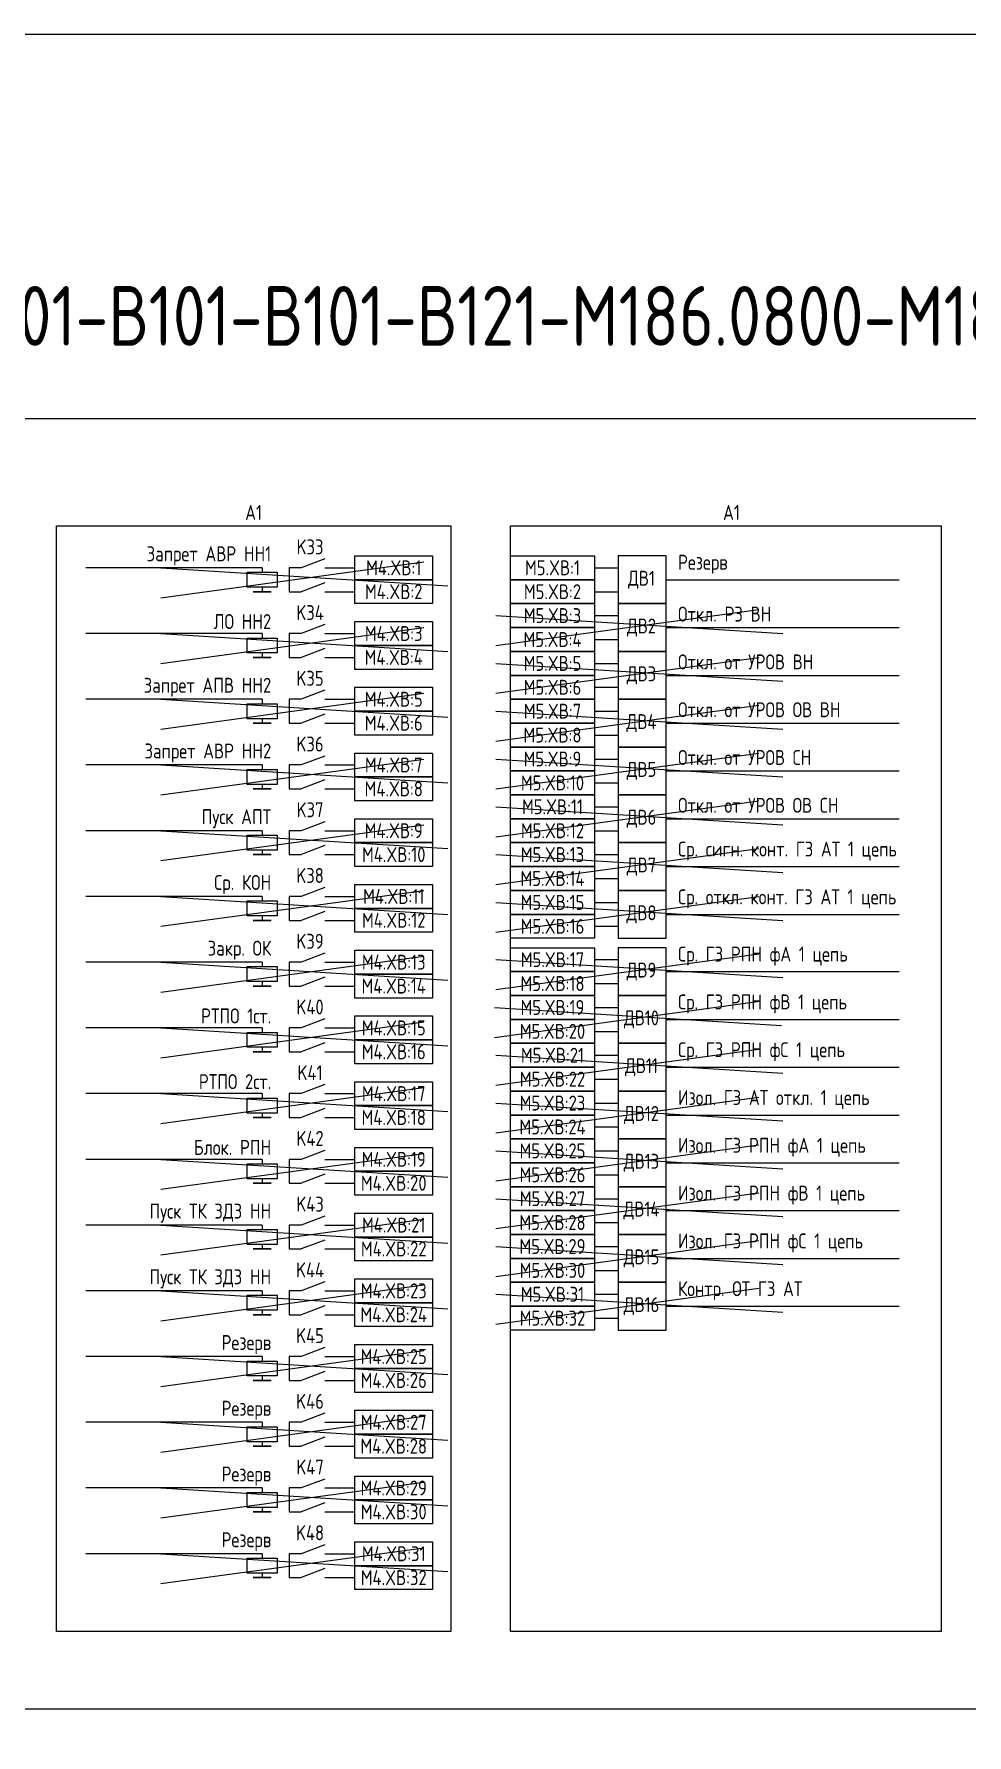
# Model space of a CAD drawing. Header units: millimetres. Extents: x -1244 to 6083, y -90 to 1191.
# Drawn here: x -802.4 to -646.4, y 301.3 to 586 of the extents above; entities that cross this region are included whole.
import ezdxf

# ---------------------------------------------------------------- set-up
doc = ezdxf.new("R2010")
doc.units = ezdxf.units.MM
doc.styles.add('Gost_type_A', font='GOST_0.TTF')

msp = doc.modelspace()

# ---------------------------------------------------------------- linework, layer by layer
at = {"ltscale": 4.32}
for p, q in [((-753.76, 498.17), (-757.76, 496.67)), ((-753.76, 494.17), (-757.76, 492.67)), ((-753.76, 487.17), (-757.76, 485.67)), ((-753.76, 483.17), (-757.76, 481.67)), ((-753.76, 476.17), (-757.76, 474.67)), ((-753.76, 472.17), (-757.76, 470.67)), ((-753.76, 465.17), (-757.76, 463.67)), ((-753.76, 461.17), (-757.76, 459.67)), ((-753.76, 454.17), (-757.76, 452.67)), ((-753.76, 450.17), (-757.76, 448.67)), ((-753.76, 443.17), (-757.76, 441.67)), ((-753.76, 439.17), (-757.76, 437.67)), ((-753.76, 432.17), (-757.76, 430.67)), ((-753.76, 428.17), (-757.76, 426.67)), ((-753.76, 421.17), (-757.76, 419.67)), ((-753.76, 417.17), (-757.76, 415.67)), ((-753.76, 410.17), (-757.76, 408.67)), ((-753.76, 406.17), (-757.76, 404.67)), ((-753.76, 399.17), (-757.76, 397.67)), ((-753.76, 395.17), (-757.76, 393.67)), ((-753.76, 388.17), (-757.76, 386.67)), ((-753.76, 384.17), (-757.76, 382.67)), ((-753.76, 377.17), (-757.76, 375.67)), ((-753.76, 373.17), (-757.76, 371.67)), ((-753.76, 366.17), (-757.76, 364.67)), ((-753.76, 362.17), (-757.76, 360.67)), ((-753.76, 355.17), (-757.76, 353.67)), ((-753.76, 351.17), (-757.76, 349.67)), ((-753.76, 344.17), (-757.76, 342.67)), ((-753.76, 340.17), (-757.76, 338.67)), ((-753.76, 333.17), (-757.76, 331.67)), ((-753.76, 329.17), (-757.76, 327.67))]:
    msp.add_line(p, q, dxfattribs=at)
for p, q in [((-764.26, 496.67), (-793.76, 496.67)), ((-764.26, 496.67), (-764.26, 495.92)), ((-708.7, 496.67), (-704.7, 496.67)), ((-764.26, 493.42), (-764.26, 492.67)), ((-708.7, 492.67), (-704.7, 492.67)), ((-696.7, 494.67), (-657.7, 494.67)), ((-708.7, 488.67), (-704.7, 488.67)), ((-764.26, 485.67), (-793.76, 485.67)), ((-764.26, 485.67), (-764.26, 484.92)), ((-708.7, 484.67), (-704.7, 484.67)), ((-696.7, 486.67), (-657.7, 486.67)), ((-764.26, 482.42), (-764.26, 481.67)), ((-708.7, 480.67), (-704.7, 480.67)), ((-696.7, 478.67), (-657.7, 478.67)), ((-708.7, 476.67), (-704.7, 476.67)), ((-764.26, 474.67), (-793.76, 474.67)), ((-764.26, 474.67), (-764.26, 473.92)), ((-708.7, 472.67), (-704.7, 472.67)), ((-764.26, 471.42), (-764.26, 470.67)), ((-696.7, 470.67), (-657.7, 470.67)), ((-708.7, 468.67), (-704.7, 468.67)), ((-708.7, 464.67), (-704.7, 464.67)), ((-764.26, 463.67), (-793.76, 463.67)), ((-764.26, 463.67), (-764.26, 462.92)), ((-696.7, 462.67), (-657.7, 462.67)), ((-764.26, 460.42), (-764.26, 459.67)), ((-708.7, 460.67), (-704.7, 460.67)), ((-708.7, 456.67), (-704.7, 456.67)), ((-764.26, 452.67), (-793.76, 452.67)), ((-764.26, 452.67), (-764.26, 451.92)), ((-708.7, 452.67), (-704.7, 452.67)), ((-696.7, 454.67), (-657.7, 454.67)), ((-764.26, 449.42), (-764.26, 448.67)), ((-708.7, 448.67), (-704.7, 448.67)), ((-708.7, 444.67), (-704.7, 444.67)), ((-696.7, 446.67), (-657.7, 446.67)), ((-764.26, 441.67), (-793.76, 441.67)), ((-764.26, 441.67), (-764.26, 440.92)), ((-764.26, 438.42), (-764.26, 437.67)), ((-708.7, 440.67), (-704.7, 440.67)), ((-696.7, 438.67), (-657.7, 438.67)), ((-708.7, 436.67), (-704.7, 436.67)), ((-764.26, 430.67), (-793.76, 430.67)), ((-764.26, 430.67), (-764.26, 429.92)), ((-708.7, 431.09), (-704.7, 431.09)), ((-764.26, 427.42), (-764.26, 426.67)), ((-708.7, 427.09), (-704.7, 427.09)), ((-696.7, 429.09), (-657.7, 429.09)), ((-708.7, 423.09), (-704.7, 423.09)), ((-764.26, 419.67), (-793.76, 419.67)), ((-764.26, 419.67), (-764.26, 418.92)), ((-708.7, 419.09), (-704.7, 419.09)), ((-696.7, 421.09), (-657.7, 421.09)), ((-764.26, 416.42), (-764.26, 415.67)), ((-708.7, 415.09), (-704.7, 415.09)), ((-696.7, 413.09), (-657.7, 413.09)), ((-708.7, 411.09), (-704.7, 411.09)), ((-764.26, 408.67), (-793.76, 408.67)), ((-764.26, 408.67), (-764.26, 407.92)), ((-708.7, 407.09), (-704.7, 407.09)), ((-764.26, 405.42), (-764.26, 404.67)), ((-696.7, 405.09), (-657.7, 405.09)), ((-708.7, 403.09), (-704.7, 403.09)), ((-708.7, 399.09), (-704.7, 399.09)), ((-764.26, 397.67), (-793.76, 397.67)), ((-764.26, 397.67), (-764.26, 396.92)), ((-696.7, 397.09), (-657.7, 397.09)), ((-764.26, 394.42), (-764.26, 393.67)), ((-708.7, 395.09), (-704.7, 395.09)), ((-708.7, 391.09), (-704.7, 391.09)), ((-696.7, 389.09), (-657.7, 389.09)), ((-764.26, 386.67), (-793.76, 386.67)), ((-764.26, 386.67), (-764.26, 385.92)), ((-708.7, 387.09), (-704.7, 387.09)), ((-764.26, 383.42), (-764.26, 382.67)), ((-708.7, 383.09), (-704.7, 383.09)), ((-708.7, 379.09), (-704.7, 379.09)), ((-696.7, 381.09), (-657.7, 381.09)), ((-764.26, 375.67), (-793.76, 375.67)), ((-764.26, 375.67), (-764.26, 374.92)), ((-708.7, 375.09), (-704.7, 375.09)), ((-696.7, 373.09), (-657.7, 373.09)), ((-764.26, 372.42), (-764.26, 371.67)), ((-708.7, 371.09), (-704.7, 371.09)), ((-764.26, 364.67), (-793.76, 364.67)), ((-764.26, 364.67), (-764.26, 363.92)), ((-764.26, 361.42), (-764.26, 360.67)), ((-764.26, 353.67), (-793.76, 353.67)), ((-764.26, 353.67), (-764.26, 352.92)), ((-764.26, 350.42), (-764.26, 349.67)), ((-764.26, 342.67), (-793.76, 342.67)), ((-764.26, 342.67), (-764.26, 341.92)), ((-764.26, 339.42), (-764.26, 338.67)), ((-764.26, 331.67), (-793.76, 331.67)), ((-764.26, 331.67), (-764.26, 330.92)), ((-764.26, 328.42), (-764.26, 327.67))]:
    msp.add_line(p, q)
at = {"color": 6}
for p, q in [((-781.23, 491.67), (-737.23, 497.67)), ((-781.23, 496.67), (-733.23, 493.67)), ((-725.17, 483.67), (-681.17, 489.67)), ((-725.17, 488.67), (-677.17, 485.67)), ((-781.23, 480.67), (-737.23, 486.67)), ((-781.23, 485.67), (-733.23, 482.67)), ((-725.17, 475.67), (-681.17, 481.67)), ((-725.17, 480.67), (-677.17, 477.67)), ((-781.23, 469.67), (-737.23, 475.67)), ((-781.23, 474.67), (-733.23, 471.67)), ((-725.17, 467.67), (-681.17, 473.67)), ((-725.17, 472.67), (-677.17, 469.67)), ((-781.23, 458.67), (-737.23, 464.67)), ((-725.17, 459.67), (-681.17, 465.67)), ((-725.17, 464.67), (-677.17, 461.67)), ((-781.23, 463.67), (-733.23, 460.67)), ((-725.17, 451.67), (-681.17, 457.67)), ((-725.17, 456.67), (-677.17, 453.67)), ((-781.23, 447.67), (-737.23, 453.67)), ((-781.23, 452.67), (-733.23, 449.67)), ((-725.17, 443.67), (-681.17, 449.67)), ((-725.17, 448.67), (-677.17, 445.67)), ((-781.23, 436.67), (-737.23, 442.67)), ((-781.23, 441.67), (-733.23, 438.67)), ((-725.17, 435.67), (-681.17, 441.67)), ((-725.17, 440.67), (-677.17, 437.67)), ((-781.23, 425.67), (-737.23, 431.67)), ((-781.23, 430.67), (-733.23, 427.67)), ((-725.17, 426.09), (-681.17, 432.09)), ((-725.17, 431.09), (-677.17, 428.09)), ((-725.41, 418.09), (-681.41, 424.09)), ((-725.41, 423.09), (-677.41, 420.09)), ((-781.23, 414.67), (-737.23, 420.67)), ((-781.23, 419.67), (-733.23, 416.67)), ((-725.17, 410.09), (-681.17, 416.09)), ((-725.17, 415.09), (-677.17, 412.09)), ((-781.23, 403.67), (-737.23, 409.67)), ((-781.23, 408.67), (-733.23, 405.67)), ((-725.17, 402.09), (-681.17, 408.09)), ((-725.17, 407.09), (-677.17, 404.09)), ((-781.23, 392.67), (-737.23, 398.67)), ((-725.17, 394.09), (-681.17, 400.09)), ((-725.17, 399.09), (-677.17, 396.09)), ((-781.23, 397.67), (-733.23, 394.67)), ((-725.17, 386.09), (-681.17, 392.09)), ((-725.17, 391.09), (-677.17, 388.09)), ((-781.23, 381.67), (-737.23, 387.67)), ((-781.23, 386.67), (-733.23, 383.67)), ((-725.17, 378.09), (-681.17, 384.09)), ((-725.17, 383.09), (-677.17, 380.09)), ((-781.23, 370.67), (-737.23, 376.67)), ((-725.17, 370.09), (-681.17, 376.09)), ((-781.23, 375.67), (-733.23, 372.67)), ((-725.17, 375.09), (-677.17, 372.09))]:
    msp.add_line(p, q, dxfattribs=at)
at = {"ltscale": 1.08}
for p, q in [((-757.76, 496.67), (-759.76, 496.67)), ((-759.76, 496.67), (-759.76, 492.67)), ((-753.76, 496.67), (-748.76, 496.67)), ((-759.76, 492.67), (-757.76, 492.67)), ((-753.76, 492.67), (-748.76, 492.67)), ((-757.76, 485.67), (-759.76, 485.67)), ((-759.76, 485.67), (-759.76, 481.67)), ((-753.76, 485.67), (-748.76, 485.67)), ((-759.76, 481.67), (-757.76, 481.67)), ((-753.76, 481.67), (-748.76, 481.67)), ((-757.76, 474.67), (-759.76, 474.67)), ((-759.76, 474.67), (-759.76, 470.67)), ((-753.76, 474.67), (-748.76, 474.67)), ((-759.76, 470.67), (-757.76, 470.67)), ((-753.76, 470.67), (-748.76, 470.67)), ((-757.76, 463.67), (-759.76, 463.67)), ((-759.76, 463.67), (-759.76, 459.67)), ((-753.76, 463.67), (-748.76, 463.67)), ((-759.76, 459.67), (-757.76, 459.67)), ((-753.76, 459.67), (-748.76, 459.67)), ((-757.76, 452.67), (-759.76, 452.67)), ((-759.76, 452.67), (-759.76, 448.67)), ((-753.76, 452.67), (-748.76, 452.67)), ((-759.76, 448.67), (-757.76, 448.67)), ((-753.76, 448.67), (-748.76, 448.67)), ((-757.76, 441.67), (-759.76, 441.67)), ((-759.76, 441.67), (-759.76, 437.67)), ((-753.76, 441.67), (-748.76, 441.67)), ((-759.76, 437.67), (-757.76, 437.67)), ((-753.76, 437.67), (-748.76, 437.67)), ((-757.76, 430.67), (-759.76, 430.67)), ((-759.76, 430.67), (-759.76, 426.67)), ((-753.76, 430.67), (-748.76, 430.67)), ((-759.76, 426.67), (-757.76, 426.67)), ((-753.76, 426.67), (-748.76, 426.67)), ((-757.76, 419.67), (-759.76, 419.67)), ((-759.76, 419.67), (-759.76, 415.67)), ((-753.76, 419.67), (-748.76, 419.67)), ((-759.76, 415.67), (-757.76, 415.67)), ((-753.76, 415.67), (-748.76, 415.67)), ((-757.76, 408.67), (-759.76, 408.67)), ((-759.76, 408.67), (-759.76, 404.67)), ((-753.76, 408.67), (-748.76, 408.67)), ((-759.76, 404.67), (-757.76, 404.67)), ((-753.76, 404.67), (-748.76, 404.67)), ((-757.76, 397.67), (-759.76, 397.67)), ((-759.76, 397.67), (-759.76, 393.67)), ((-753.76, 397.67), (-748.76, 397.67)), ((-759.76, 393.67), (-757.76, 393.67)), ((-753.76, 393.67), (-748.76, 393.67)), ((-757.76, 386.67), (-759.76, 386.67)), ((-759.76, 386.67), (-759.76, 382.67)), ((-753.76, 386.67), (-748.76, 386.67)), ((-759.76, 382.67), (-757.76, 382.67)), ((-753.76, 382.67), (-748.76, 382.67)), ((-757.76, 375.67), (-759.76, 375.67)), ((-759.76, 375.67), (-759.76, 371.67)), ((-753.76, 375.67), (-748.76, 375.67)), ((-759.76, 371.67), (-757.76, 371.67)), ((-753.76, 371.67), (-748.76, 371.67)), ((-757.76, 364.67), (-759.76, 364.67)), ((-759.76, 364.67), (-759.76, 360.67)), ((-753.76, 364.67), (-748.76, 364.67)), ((-759.76, 360.67), (-757.76, 360.67)), ((-753.76, 360.67), (-748.76, 360.67)), ((-757.76, 353.67), (-759.76, 353.67)), ((-759.76, 353.67), (-759.76, 349.67)), ((-753.76, 353.67), (-748.76, 353.67)), ((-759.76, 349.67), (-757.76, 349.67)), ((-753.76, 349.67), (-748.76, 349.67)), ((-757.76, 342.67), (-759.76, 342.67)), ((-759.76, 342.67), (-759.76, 338.67)), ((-753.76, 342.67), (-748.76, 342.67)), ((-759.76, 338.67), (-757.76, 338.67)), ((-753.76, 338.67), (-748.76, 338.67)), ((-757.76, 331.67), (-759.76, 331.67)), ((-759.76, 331.67), (-759.76, 327.67)), ((-753.76, 331.67), (-748.76, 331.67)), ((-759.76, 327.67), (-757.76, 327.67)), ((-753.76, 327.67), (-748.76, 327.67))]:
    msp.add_line(p, q, dxfattribs=at)
at = {"color": 3}
for p, q in [((-781.23, 359.67), (-737.23, 365.67)), ((-781.23, 364.67), (-733.23, 361.67)), ((-781.23, 348.67), (-737.23, 354.67)), ((-781.23, 353.67), (-733.23, 350.67)), ((-781.23, 337.67), (-737.23, 343.67)), ((-781.23, 342.67), (-733.23, 339.67)), ((-781.23, 326.67), (-737.23, 332.67)), ((-781.23, 331.67), (-733.23, 328.67))]:
    msp.add_line(p, q, dxfattribs=at)
for points in [[(-1117.42, 586), (6083.28, 586), (6083.28, -90), (-1117.42, -90)], [(-1046.92, 521.67), (151.72, 521.67), (151.72, 305.67), (-1046.92, 305.67)], [(-798.7, 503.67), (-732.7, 503.67), (-732.7, 318.67), (-798.7, 318.67)], [(-722.7, 503.67), (-650.7, 503.67), (-650.7, 318.67), (-722.7, 318.67)], [(-748.76, 498.67), (-735.76, 498.67), (-735.76, 494.67), (-748.76, 494.67)], [(-722.7, 498.67), (-708.7, 498.67), (-708.7, 494.67), (-722.7, 494.67)], [(-761.76, 495.92), (-761.76, 493.42), (-766.76, 493.42), (-766.76, 495.92)], [(-762.76, 492.67), (-765.76, 492.67)], [(-748.76, 494.67), (-735.76, 494.67), (-735.76, 490.67), (-748.76, 490.67)], [(-722.7, 494.67), (-708.7, 494.67), (-708.7, 490.67), (-722.7, 490.67)], [(-722.7, 490.67), (-708.7, 490.67), (-708.7, 486.67), (-722.7, 486.67)], [(-748.76, 487.67), (-735.76, 487.67), (-735.76, 483.67), (-748.76, 483.67)], [(-761.76, 484.92), (-761.76, 482.42), (-766.76, 482.42), (-766.76, 484.92)], [(-722.7, 486.67), (-708.7, 486.67), (-708.7, 482.67), (-722.7, 482.67)], [(-762.76, 481.67), (-765.76, 481.67)], [(-748.76, 483.67), (-735.76, 483.67), (-735.76, 479.67), (-748.76, 479.67)], [(-722.7, 482.67), (-708.7, 482.67), (-708.7, 478.67), (-722.7, 478.67)], [(-722.7, 478.67), (-708.7, 478.67), (-708.7, 474.67), (-722.7, 474.67)], [(-748.76, 476.67), (-735.76, 476.67), (-735.76, 472.67), (-748.76, 472.67)], [(-761.76, 473.92), (-761.76, 471.42), (-766.76, 471.42), (-766.76, 473.92)], [(-748.76, 472.67), (-735.76, 472.67), (-735.76, 468.67), (-748.76, 468.67)], [(-722.7, 474.67), (-708.7, 474.67), (-708.7, 470.67), (-722.7, 470.67)], [(-762.76, 470.67), (-765.76, 470.67)], [(-722.7, 470.67), (-708.7, 470.67), (-708.7, 466.67), (-722.7, 466.67)], [(-748.76, 465.67), (-735.76, 465.67), (-735.76, 461.67), (-748.76, 461.67)], [(-722.7, 466.67), (-708.7, 466.67), (-708.7, 462.67), (-722.7, 462.67)], [(-761.76, 462.92), (-761.76, 460.42), (-766.76, 460.42), (-766.76, 462.92)], [(-748.76, 461.67), (-735.76, 461.67), (-735.76, 457.67), (-748.76, 457.67)], [(-722.7, 462.67), (-708.7, 462.67), (-708.7, 458.67), (-722.7, 458.67)], [(-762.76, 459.67), (-765.76, 459.67)], [(-722.7, 458.67), (-708.7, 458.67), (-708.7, 454.67), (-722.7, 454.67)], [(-748.76, 454.67), (-735.76, 454.67), (-735.76, 450.67), (-748.76, 450.67)], [(-722.7, 454.67), (-708.7, 454.67), (-708.7, 450.67), (-722.7, 450.67)], [(-761.76, 451.92), (-761.76, 449.42), (-766.76, 449.42), (-766.76, 451.92)], [(-748.76, 450.67), (-735.76, 450.67), (-735.76, 446.67), (-748.76, 446.67)], [(-722.7, 450.67), (-708.7, 450.67), (-708.7, 446.67), (-722.7, 446.67)], [(-762.76, 448.67), (-765.76, 448.67)], [(-722.7, 446.67), (-708.7, 446.67), (-708.7, 442.67), (-722.7, 442.67)], [(-748.76, 443.67), (-735.76, 443.67), (-735.76, 439.67), (-748.76, 439.67)], [(-722.7, 442.67), (-708.7, 442.67), (-708.7, 438.67), (-722.7, 438.67)], [(-761.76, 440.92), (-761.76, 438.42), (-766.76, 438.42), (-766.76, 440.92)], [(-748.76, 439.67), (-735.76, 439.67), (-735.76, 435.67), (-748.76, 435.67)], [(-722.7, 438.67), (-708.7, 438.67), (-708.7, 434.67), (-722.7, 434.67)], [(-762.76, 437.67), (-765.76, 437.67)], [(-722.7, 433.09), (-708.7, 433.09), (-708.7, 429.09), (-722.7, 429.09)], [(-761.76, 429.92), (-761.76, 427.42), (-766.76, 427.42), (-766.76, 429.92)], [(-748.76, 432.67), (-735.76, 432.67), (-735.76, 428.67), (-748.76, 428.67)], [(-748.76, 428.67), (-735.76, 428.67), (-735.76, 424.67), (-748.76, 424.67)], [(-722.7, 429.09), (-708.7, 429.09), (-708.7, 425.09), (-722.7, 425.09)], [(-762.76, 426.67), (-765.76, 426.67)], [(-722.7, 425.09), (-708.7, 425.09), (-708.7, 421.09), (-722.7, 421.09)], [(-748.76, 421.67), (-735.76, 421.67), (-735.76, 417.67), (-748.76, 417.67)], [(-761.76, 418.92), (-761.76, 416.42), (-766.76, 416.42), (-766.76, 418.92)], [(-722.7, 421.09), (-708.7, 421.09), (-708.7, 417.09), (-722.7, 417.09)], [(-762.76, 415.67), (-765.76, 415.67)], [(-748.76, 417.67), (-735.76, 417.67), (-735.76, 413.67), (-748.76, 413.67)], [(-722.7, 417.09), (-708.7, 417.09), (-708.7, 413.09), (-722.7, 413.09)], [(-722.7, 413.09), (-708.7, 413.09), (-708.7, 409.09), (-722.7, 409.09)], [(-748.76, 410.67), (-735.76, 410.67), (-735.76, 406.67), (-748.76, 406.67)], [(-761.76, 407.92), (-761.76, 405.42), (-766.76, 405.42), (-766.76, 407.92)], [(-722.7, 409.09), (-708.7, 409.09), (-708.7, 405.09), (-722.7, 405.09)], [(-762.76, 404.67), (-765.76, 404.67)], [(-748.76, 406.67), (-735.76, 406.67), (-735.76, 402.67), (-748.76, 402.67)], [(-722.7, 405.09), (-708.7, 405.09), (-708.7, 401.09), (-722.7, 401.09)], [(-748.76, 399.67), (-735.76, 399.67), (-735.76, 395.67), (-748.76, 395.67)], [(-722.7, 401.09), (-708.7, 401.09), (-708.7, 397.09), (-722.7, 397.09)], [(-761.76, 396.92), (-761.76, 394.42), (-766.76, 394.42), (-766.76, 396.92)], [(-722.7, 397.09), (-708.7, 397.09), (-708.7, 393.09), (-722.7, 393.09)], [(-762.76, 393.67), (-765.76, 393.67)], [(-748.76, 395.67), (-735.76, 395.67), (-735.76, 391.67), (-748.76, 391.67)], [(-722.7, 393.09), (-708.7, 393.09), (-708.7, 389.09), (-722.7, 389.09)], [(-748.76, 388.67), (-735.76, 388.67), (-735.76, 384.67), (-748.76, 384.67)], [(-722.7, 389.09), (-708.7, 389.09), (-708.7, 385.09), (-722.7, 385.09)], [(-761.76, 385.92), (-761.76, 383.42), (-766.76, 383.42), (-766.76, 385.92)], [(-748.76, 384.67), (-735.76, 384.67), (-735.76, 380.67), (-748.76, 380.67)], [(-722.7, 385.09), (-708.7, 385.09), (-708.7, 381.09), (-722.7, 381.09)], [(-762.76, 382.67), (-765.76, 382.67)], [(-722.7, 381.09), (-708.7, 381.09), (-708.7, 377.09), (-722.7, 377.09)], [(-748.76, 377.67), (-735.76, 377.67), (-735.76, 373.67), (-748.76, 373.67)], [(-722.7, 377.09), (-708.7, 377.09), (-708.7, 373.09), (-722.7, 373.09)], [(-761.76, 374.92), (-761.76, 372.42), (-766.76, 372.42), (-766.76, 374.92)], [(-748.76, 373.67), (-735.76, 373.67), (-735.76, 369.67), (-748.76, 369.67)], [(-722.7, 373.09), (-708.7, 373.09), (-708.7, 369.09), (-722.7, 369.09)], [(-762.76, 371.67), (-765.76, 371.67)], [(-748.76, 366.67), (-735.76, 366.67), (-735.76, 362.67), (-748.76, 362.67)], [(-761.76, 363.92), (-761.76, 361.42), (-766.76, 361.42), (-766.76, 363.92)], [(-748.76, 362.67), (-735.76, 362.67), (-735.76, 358.67), (-748.76, 358.67)], [(-762.76, 360.67), (-765.76, 360.67)], [(-748.76, 355.67), (-735.76, 355.67), (-735.76, 351.67), (-748.76, 351.67)], [(-761.76, 352.92), (-761.76, 350.42), (-766.76, 350.42), (-766.76, 352.92)], [(-748.76, 351.67), (-735.76, 351.67), (-735.76, 347.67), (-748.76, 347.67)], [(-762.76, 349.67), (-765.76, 349.67)], [(-748.76, 344.67), (-735.76, 344.67), (-735.76, 340.67), (-748.76, 340.67)], [(-761.76, 341.92), (-761.76, 339.42), (-766.76, 339.42), (-766.76, 341.92)], [(-748.76, 340.67), (-735.76, 340.67), (-735.76, 336.67), (-748.76, 336.67)], [(-762.76, 338.67), (-765.76, 338.67)], [(-748.76, 333.67), (-735.76, 333.67), (-735.76, 329.67), (-748.76, 329.67)], [(-761.76, 330.92), (-761.76, 328.42), (-766.76, 328.42), (-766.76, 330.92)], [(-762.76, 327.67), (-765.76, 327.67)], [(-748.76, 329.67), (-735.76, 329.67), (-735.76, 325.67), (-748.76, 325.67)]]:
    msp.add_lwpolyline(points, close=True)
at = {"ltscale": 4}
for points in [[(-704.7, 490.67), (-696.7, 490.67), (-696.7, 498.67), (-704.7, 498.67)], [(-704.7, 482.67), (-696.7, 482.67), (-696.7, 490.67), (-704.7, 490.67)], [(-704.7, 474.67), (-696.7, 474.67), (-696.7, 482.67), (-704.7, 482.67)], [(-704.7, 466.67), (-696.7, 466.67), (-696.7, 474.67), (-704.7, 474.67)], [(-704.7, 458.67), (-696.7, 458.67), (-696.7, 466.67), (-704.7, 466.67)], [(-704.7, 450.67), (-696.7, 450.67), (-696.7, 458.67), (-704.7, 458.67)], [(-704.7, 442.67), (-696.7, 442.67), (-696.7, 450.67), (-704.7, 450.67)], [(-704.7, 434.67), (-696.7, 434.67), (-696.7, 442.67), (-704.7, 442.67)], [(-704.7, 425.09), (-696.7, 425.09), (-696.7, 433.09), (-704.7, 433.09)], [(-704.7, 417.09), (-696.7, 417.09), (-696.7, 425.09), (-704.7, 425.09)], [(-704.7, 409.09), (-696.7, 409.09), (-696.7, 417.09), (-704.7, 417.09)], [(-704.7, 401.09), (-696.7, 401.09), (-696.7, 409.09), (-704.7, 409.09)], [(-704.7, 393.09), (-696.7, 393.09), (-696.7, 401.09), (-704.7, 401.09)], [(-704.7, 385.09), (-696.7, 385.09), (-696.7, 393.09), (-704.7, 393.09)], [(-704.7, 377.09), (-696.7, 377.09), (-696.7, 385.09), (-704.7, 385.09)], [(-704.7, 369.09), (-696.7, 369.09), (-696.7, 377.09), (-704.7, 377.09)]]:
    msp.add_lwpolyline(points, close=True, dxfattribs=at)

# ---------------------------------------------------------------- texts
at = {"attachment_point": 8, "line_spacing_factor": 0.9, "style": 'Gost_type_A'}
for s, insert, char_height, width in [('ЮНИТ-М519-ДЗТ-Р102-К103-К103-К103-В101-В101-В101-В101-В121-М186.0800-М186.0800-С01.03', (-806.28, 531.77), 10, 401), ('A1', (-765.7, 504.67), 2.5, 66), ('A1', (-685.76, 504.67), 2.5, 73.8762)]:
    msp.add_mtext(s, dxfattribs=dict(at, insert=insert, char_height=char_height, width=width))
at = {"char_height": 2.5, "style": 'Gost_type_A'}
for s, insert, width, attachment_point in [('K33', (-756.26, 500.17), 5, 5), ('Запрет АВР НН1', (-762.76, 498.67), 31.0015, 6), ('Резерв', (-694.7, 495.67), 30.8621, 7), ('M4.XВ:1', (-742.26, 496.67), 13, 5), ('M5.XВ:1', (-715.7, 496.67), 14, 5), ('ДВ1', (-700.82, 494.67), 7.7588, 5), ('M4.XВ:2', (-742.26, 492.67), 13, 5), ('M5.XВ:2', (-715.7, 492.67), 14, 5), ('K34', (-756.26, 489.17), 5, 5), ('M5.XВ:3', (-715.7, 488.67), 14, 5), ('Откл. РЗ ВН', (-694.7, 487.67), 38.5025, 7), ('ЛО НН2', (-762.76, 487.67), 31.0015, 6), ('M4.XВ:3', (-742.26, 485.67), 13, 5), ('ДВ2', (-700.82, 486.67), 7.7588, 5), ('M5.XВ:4', (-715.7, 484.67), 14, 5), ('M4.XВ:4', (-742.26, 481.67), 13, 5), ('M5.XВ:5', (-715.7, 480.67), 14, 5), ('Откл. от УРОВ ВН', (-694.7, 479.67), 27.8465, 7), ('Запрет АПВ НН2', (-762.76, 476.67), 36.2681, 6), ('K35', (-756.26, 478.17), 5, 5), ('ДВ3', (-700.82, 478.67), 7.7588, 5), ('M4.XВ:5', (-742.26, 474.67), 13, 5), ('M5.XВ:6', (-715.7, 476.67), 14, 5), ('M5.XВ:7', (-715.7, 472.67), 14, 5), ('Откл. от УРОВ ОВ ВН', (-694.7, 471.67), 27.8465, 7), ('M4.XВ:6', (-742.26, 470.67), 13, 5), ('M5.XВ:8', (-715.7, 468.67), 14, 5), ('ДВ4', (-700.82, 470.67), 7.7588, 5), ('Запрет АВР НН2', (-762.76, 465.67), 34.6824, 6), ('K36', (-756.26, 467.17), 5, 5), ('M4.XВ:7', (-742.26, 463.67), 13, 5), ('M5.XВ:9', (-715.7, 464.67), 14, 5), ('ДВ5', (-700.82, 462.67), 7.7588, 5), ('Откл. от УРОВ СН', (-694.7, 463.67), 33.9239, 7), ('M5.XВ:10', (-715.7, 460.67), 14, 5), ('M4.XВ:8', (-742.26, 459.67), 13, 5), ('Пуск АПТ', (-762.76, 454.67), 31.0015, 6), ('K37', (-756.26, 456.17), 5, 5), ('M5.XВ:11', (-715.7, 456.67), 14, 5), ('ДВ6', (-700.82, 454.67), 7.7588, 5), ('Откл. от УРОВ ОВ СН', (-694.7, 455.67), 37, 7), ('M4.XВ:9', (-742.26, 452.67), 13, 5), ('M5.XВ:12', (-715.7, 452.67), 14, 5), ('M4.XВ:10', (-742.26, 448.67), 13, 5), ('M5.XВ:13', (-715.7, 448.67), 14, 5), ('Ср. сигн. конт. ГЗ АТ 1 цепь', (-694.7, 447.67), 44.8565, 7), ('ДВ7', (-700.82, 446.67), 7.7588, 5), ('Ср. КОН', (-762.76, 443.67), 31.0015, 6), ('K38', (-756.26, 445.17), 5, 5), ('M5.XВ:14', (-715.7, 444.67), 14, 5), ('M4.XВ:11', (-742.26, 441.67), 13, 5), ('M5.XВ:15', (-715.7, 440.67), 14, 5), ('Ср. откл. конт. ГЗ АТ 1 цепь', (-694.7, 439.67), 43.1126, 7), ('M4.XВ:12', (-742.26, 437.67), 13, 5), ('ДВ8', (-700.82, 438.67), 7.7588, 5), ('M5.XВ:16', (-715.7, 436.67), 14, 5), ('Закр. ОК', (-762.76, 432.67), 31.0015, 6), ('K39', (-756.26, 434.17), 5, 5), ('Ср. ГЗ РПН фА 1 цепь', (-694.7, 430.09), 46.288, 7), ('M4.XВ:13', (-742.26, 430.67), 13, 5), ('M5.XВ:17', (-715.7, 431.09), 14, 5), ('ДВ9', (-700.82, 429.09), 7.7588, 5), ('M4.XВ:14', (-742.26, 426.67), 13, 5), ('M5.XВ:18', (-715.7, 427.09), 14, 5), ('K40', (-756.26, 423.17), 5, 5), ('M5.XВ:19', (-715.7, 423.09), 14, 5), ('Ср. ГЗ РПН фВ 1 цепь', (-694.7, 422.09), 46.0438, 7), ('РТПО 1ст.', (-762.76, 421.67), 31.0015, 6), ('ДВ10', (-700.82, 421.09), 7.7588, 5), ('M4.XВ:15', (-742.26, 419.67), 13, 5), ('M5.XВ:20', (-715.7, 419.09), 14, 5), ('M4.XВ:16', (-742.26, 415.67), 13, 5), ('M5.XВ:21', (-715.7, 415.09), 14, 5), ('Ср. ГЗ РПН фС 1 цепь', (-694.7, 414.09), 43.2348, 7), ('K41', (-756.26, 412.17), 5, 5), ('ДВ11', (-700.82, 413.09), 7.7588, 5), ('РТПО 2ст.', (-762.76, 410.67), 31.0015, 6), ('M4.XВ:17', (-742.26, 408.67), 13, 5), ('M5.XВ:22', (-715.7, 411.09), 14, 5), ('M5.XВ:23', (-715.7, 407.09), 14, 5), ('Изол. ГЗ АТ откл. 1 цепь', (-694.7, 406.09), 37.4344, 7), ('M4.XВ:18', (-742.26, 404.67), 13, 5), ('M5.XВ:24', (-715.7, 403.09), 14, 5), ('ДВ12', (-700.82, 405.09), 7.7588, 5), ('K42', (-756.26, 401.17), 5, 5), ('Блок. РПН', (-762.76, 399.67), 31.0015, 6), ('M4.XВ:19', (-742.26, 397.67), 13, 5), ('M5.XВ:25', (-715.7, 399.09), 14, 5), ('ДВ13', (-700.82, 397.09), 7.7588, 5), ('Изол. ГЗ РПН фА 1 цепь', (-694.7, 398.09), 39.3936, 7), ('M5.XВ:26', (-715.7, 395.09), 14, 5), ('M4.XВ:20', (-742.26, 393.67), 13, 5), ('Изол. ГЗ РПН фВ 1 цепь', (-694.7, 390.09), 38.434, 7), ('Пуск ТК ЗДЗ НН', (-762.76, 388.67), 31.0015, 6), ('K43', (-756.26, 390.17), 5, 5), ('M5.XВ:27', (-715.7, 391.09), 14, 5), ('ДВ14', (-700.82, 389.09), 7.7588, 5), ('M4.XВ:21', (-742.26, 386.67), 13, 5), ('M5.XВ:28', (-715.7, 387.09), 14, 5), ('M5.XВ:29', (-715.7, 383.09), 14, 5), ('M4.XВ:22', (-742.26, 382.67), 13, 5), ('ДВ15', (-700.82, 381.09), 7.7588, 5), ('Пуск ТК ЗДЗ НН', (-762.76, 377.67), 31.0015, 6), ('K44', (-756.26, 379.17), 5, 5), ('M5.XВ:30', (-715.7, 379.09), 14, 5), ('M4.XВ:23', (-742.26, 375.67), 13, 5), ('M5.XВ:31', (-715.7, 375.09), 14, 5), ('Контр. ОТ ГЗ АТ', (-694.7, 374.09), 41.6473, 7), ('M4.XВ:24', (-742.26, 371.67), 13, 5), ('ДВ16', (-700.82, 373.09), 7.7588, 5), ('M5.XВ:32', (-715.7, 371.09), 14, 5), ('Резерв', (-762.76, 366.67), 31.0015, 6), ('K45', (-756.26, 368.17), 5, 5), ('M4.XВ:25', (-742.26, 364.67), 13, 5), ('M4.XВ:26', (-742.26, 360.67), 13, 5), ('Резерв', (-762.76, 355.67), 31.0015, 6), ('K46', (-756.26, 357.17), 5, 5), ('M4.XВ:27', (-742.26, 353.67), 13, 5), ('M4.XВ:28', (-742.26, 349.67), 13, 5), ('K47', (-756.26, 346.17), 5, 5), ('Резерв', (-762.76, 344.67), 31.0015, 6), ('M4.XВ:29', (-742.26, 342.67), 13, 5), ('M4.XВ:30', (-742.26, 338.67), 13, 5), ('K48', (-756.26, 335.17), 5, 5), ('Резерв', (-762.76, 333.67), 31.0015, 6), ('M4.XВ:31', (-742.26, 331.67), 13, 5), ('M4.XВ:32', (-742.26, 327.67), 13, 5)]:
    msp.add_mtext(s, dxfattribs=dict(at, insert=insert, width=width, attachment_point=attachment_point))
at = {"color": 1, "insert": (-694.7, 382.09), "char_height": 2.5, "width": 44.8565, "attachment_point": 7, "style": 'Gost_type_A'}
msp.add_mtext('Изол. ГЗ РПН фС 1 цепь', dxfattribs=at)

doc.saveas('drawing.dxf')
